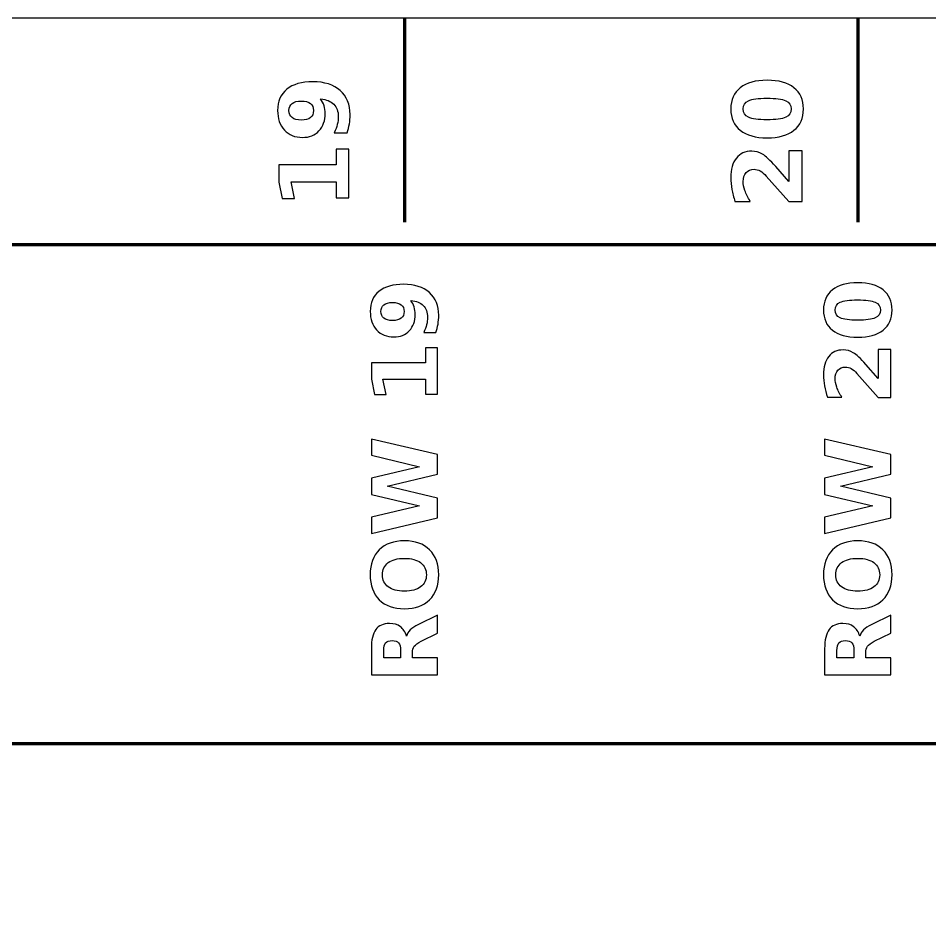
# Model space of a CAD drawing. Header units: centimetres. Extents: x -27.5 to 5.5, y -16.9 to -12.8.
# Drawn here: x -8.659 to -6.648, y -14.85 to -12.85 of the extents above; entities that cross this region are included whole.
import ezdxf

# ---------------------------------------------------------------- set-up
doc = ezdxf.new("R2010")
doc.units = ezdxf.units.CM
doc.header["$MEASUREMENT"] = 0
doc.layers.add('Layer 1', color=7, linetype='Continuous')

msp = doc.modelspace()

# ---------------------------------------------------------------- linework, layer by layer
at = {"layer": 'Layer 1', "color": 7}
msp.add_open_spline([(-27.5, -12.85), (-27.5, -12.85), (5.5, -12.85), (5.5, -12.85), (5.5, -12.85), (5.5, -12.85), (5.5, -16.85), (5.5, -16.85), (5.5, -16.85), (5.5, -16.85), (-27.5, -16.85), (-27.5, -16.85), (-27.5, -16.85), (-27.5, -16.85), (-27.5, -12.85), (-27.5, -12.85)], degree=3, knots=[0, 0, 0, 0, 0.25, 0.25, 0.25, 0.25, 0.5, 0.5, 0.5, 0.5, 0.75, 0.75, 0.75, 0.75, 1, 1, 1, 1], dxfattribs=at)
at = {"layer": 'Layer 1', "color": 250, "lineweight": 106}
for points in [[(-7.80684, -12.85), (-7.80684, -12.85), (-7.80686, -13.29999), (-7.80686, -13.29999)], [(-6.80684, -12.85), (-6.80684, -12.85), (-6.80686, -13.29999), (-6.80686, -13.29999)]]:
    msp.add_open_spline(points, degree=3, dxfattribs=at)
at = {"layer": 'Layer 1', "color": 250}
for points, knots in [([(-7.00671, -12.98679), (-6.98114, -12.98679), (-6.96142, -12.99229), (-6.94752, -13.00333), (-6.94752, -13.00333), (-6.93365, -13.01434), (-6.9267, -13.03), (-6.9267, -13.05025), (-6.9267, -13.05025), (-6.9267, -13.07057), (-6.93365, -13.08627), (-6.94752, -13.09728), (-6.94752, -13.09728), (-6.96142, -13.10832), (-6.98114, -13.11383), (-7.00671, -13.11383), (-7.00671, -13.11383), (-7.03232, -13.11383), (-7.05208, -13.10832), (-7.06598, -13.09728), (-7.06598, -13.09728), (-7.07984, -13.08627), (-7.08679, -13.07057), (-7.08679, -13.05025), (-7.08679, -13.05025), (-7.08679, -13.03), (-7.07984, -13.01434), (-7.06598, -13.00333), (-7.06598, -13.00333), (-7.05208, -12.99229), (-7.03232, -12.98679), (-7.00671, -12.98679)], [0, 0, 0, 0, 0.125, 0.125, 0.125, 0.125, 0.25, 0.25, 0.25, 0.25, 0.375, 0.375, 0.375, 0.375, 0.5, 0.5, 0.5, 0.5, 0.625, 0.625, 0.625, 0.625, 0.75, 0.75, 0.75, 0.75, 0.875, 0.875, 0.875, 0.875, 1, 1, 1, 1]), ([(-7.93309, -13.10275), (-7.93309, -13.10275), (-7.96163, -13.10275), (-7.96163, -13.10275), (-7.96163, -13.10275), (-7.95866, -13.0964), (-7.95644, -13.09033), (-7.95496, -13.08454), (-7.95496, -13.08454), (-7.95348, -13.07876), (-7.95274, -13.07304), (-7.95274, -13.0674), (-7.95274, -13.0674), (-7.95274, -13.05555), (-7.95602, -13.04634), (-7.96261, -13.03971), (-7.96261, -13.03971), (-7.96918, -13.03311), (-7.97895, -13.02919), (-7.9919, -13.02803), (-7.9919, -13.02803), (-7.98844, -13.03272), (-7.98586, -13.03769), (-7.98413, -13.04302), (-7.98413, -13.04302), (-7.98241, -13.04831), (-7.98156, -13.05406), (-7.98156, -13.06027), (-7.98156, -13.06027), (-7.98156, -13.07604), (-7.98615, -13.08878), (-7.99535, -13.09844), (-7.99535, -13.09844), (-8.00456, -13.10815), (-8.01666, -13.11298), (-8.03169, -13.11298), (-8.03169, -13.11298), (-8.04831, -13.11298), (-8.06161, -13.10758), (-8.07159, -13.09682), (-8.07159, -13.09682), (-8.08157, -13.08603), (-8.08658, -13.07156), (-8.08658, -13.05346), (-8.08658, -13.05346), (-8.08658, -13.03332), (-8.07981, -13.01776), (-8.06623, -13.00676), (-8.06623, -13.00676), (-8.05264, -12.99571), (-8.03345, -12.99021), (-8.00865, -12.99021), (-8.00865, -12.99021), (-7.98318, -12.99021), (-7.96314, -12.99667), (-7.94857, -13.00954), (-7.94857, -13.00954), (-7.934, -13.02242), (-7.9267, -13.04009), (-7.9267, -13.06253), (-7.9267, -13.06253), (-7.9267, -13.0698), (-7.92723, -13.07671), (-7.92829, -13.08331), (-7.92829, -13.08331), (-7.92935, -13.08994), (-7.93097, -13.0964), (-7.93309, -13.10275)], [0, 0, 0, 0, 0.0588235, 0.0588235, 0.0588235, 0.0588235, 0.1176471, 0.1176471, 0.1176471, 0.1176471, 0.1764706, 0.1764706, 0.1764706, 0.1764706, 0.2352941, 0.2352941, 0.2352941, 0.2352941, 0.2941176, 0.2941176, 0.2941176, 0.2941176, 0.3529412, 0.3529412, 0.3529412, 0.3529412, 0.4117647, 0.4117647, 0.4117647, 0.4117647, 0.4705882, 0.4705882, 0.4705882, 0.4705882, 0.5294118, 0.5294118, 0.5294118, 0.5294118, 0.5882353, 0.5882353, 0.5882353, 0.5882353, 0.6470588, 0.6470588, 0.6470588, 0.6470588, 0.7058824, 0.7058824, 0.7058824, 0.7058824, 0.7647059, 0.7647059, 0.7647059, 0.7647059, 0.8235294, 0.8235294, 0.8235294, 0.8235294, 0.8823529, 0.8823529, 0.8823529, 0.8823529, 0.9411765, 0.9411765, 0.9411765, 0.9411765, 1, 1, 1, 1]), ([(-7.00699, -13.02658), (-7.02629, -13.02658), (-7.03987, -13.02838), (-7.04778, -13.03201), (-7.04778, -13.03201), (-7.05564, -13.03561), (-7.05959, -13.04172), (-7.05959, -13.05025), (-7.05959, -13.05025), (-7.05959, -13.05879), (-7.05564, -13.06489), (-7.04778, -13.06856), (-7.04778, -13.06856), (-7.03987, -13.0722), (-7.02629, -13.07403), (-7.00699, -13.07403), (-7.00699, -13.07403), (-6.98752, -13.07403), (-6.97376, -13.0722), (-6.96579, -13.06856), (-6.96579, -13.06856), (-6.95778, -13.06489), (-6.9538, -13.05879), (-6.9538, -13.05025), (-6.9538, -13.05025), (-6.9538, -13.04179), (-6.95778, -13.03572), (-6.96579, -13.03205), (-6.96579, -13.03205), (-6.97376, -13.02842), (-6.98752, -13.02658), (-7.00699, -13.02658)], [0, 0, 0, 0, 0.125, 0.125, 0.125, 0.125, 0.25, 0.25, 0.25, 0.25, 0.375, 0.375, 0.375, 0.375, 0.5, 0.5, 0.5, 0.5, 0.625, 0.625, 0.625, 0.625, 0.75, 0.75, 0.75, 0.75, 0.875, 0.875, 0.875, 0.875, 1, 1, 1, 1]), ([(-8.00738, -13.05364), (-8.00738, -13.04669), (-8.00964, -13.04147), (-8.01416, -13.03794), (-8.01416, -13.03794), (-8.01867, -13.03445), (-8.02545, -13.03268), (-8.03448, -13.03268), (-8.03448, -13.03268), (-8.04344, -13.03268), (-8.05021, -13.03445), (-8.05476, -13.03794), (-8.05476, -13.03794), (-8.05931, -13.04147), (-8.06157, -13.04669), (-8.06157, -13.05364), (-8.06157, -13.05364), (-8.06157, -13.06063), (-8.05931, -13.06585), (-8.05476, -13.06937), (-8.05476, -13.06937), (-8.05021, -13.07287), (-8.04344, -13.07463), (-8.03448, -13.07463), (-8.03448, -13.07463), (-8.02545, -13.07463), (-8.01867, -13.07287), (-8.01416, -13.06937), (-8.01416, -13.06937), (-8.00964, -13.06585), (-8.00738, -13.06063), (-8.00738, -13.05364)], [0, 0, 0, 0, 0.125, 0.125, 0.125, 0.125, 0.25, 0.25, 0.25, 0.25, 0.375, 0.375, 0.375, 0.375, 0.5, 0.5, 0.5, 0.5, 0.625, 0.625, 0.625, 0.625, 0.75, 0.75, 0.75, 0.75, 0.875, 0.875, 0.875, 0.875, 1, 1, 1, 1]), ([(-7.95718, -13.24644), (-7.95718, -13.24644), (-7.95718, -13.2113), (-7.95718, -13.2113), (-7.95718, -13.2113), (-7.95718, -13.2113), (-8.05691, -13.2113), (-8.05691, -13.2113), (-8.05691, -13.2113), (-8.05691, -13.2113), (-8.04947, -13.24736), (-8.04947, -13.24736), (-8.04947, -13.24736), (-8.04947, -13.24736), (-8.07656, -13.24736), (-8.07656, -13.24736), (-8.07656, -13.24736), (-8.07656, -13.24736), (-8.08401, -13.21151), (-8.08401, -13.21151), (-8.08401, -13.21151), (-8.08401, -13.21151), (-8.08401, -13.1737), (-8.08401, -13.1737), (-8.08401, -13.1737), (-8.08401, -13.1737), (-7.95718, -13.1737), (-7.95718, -13.1737), (-7.95718, -13.1737), (-7.95718, -13.1737), (-7.95718, -13.13856), (-7.95718, -13.13856), (-7.95718, -13.13856), (-7.95718, -13.13856), (-7.9297, -13.13856), (-7.9297, -13.13856), (-7.9297, -13.13856), (-7.9297, -13.13856), (-7.9297, -13.24644), (-7.9297, -13.24644), (-7.9297, -13.24644), (-7.9297, -13.24644), (-7.95718, -13.24644), (-7.95718, -13.24644)], [0, 0, 0, 0, 0.0909091, 0.0909091, 0.0909091, 0.0909091, 0.1818182, 0.1818182, 0.1818182, 0.1818182, 0.2727273, 0.2727273, 0.2727273, 0.2727273, 0.3636364, 0.3636364, 0.3636364, 0.3636364, 0.4545455, 0.4545455, 0.4545455, 0.4545455, 0.5454545, 0.5454545, 0.5454545, 0.5454545, 0.6363636, 0.6363636, 0.6363636, 0.6363636, 0.7272727, 0.7272727, 0.7272727, 0.7272727, 0.8181818, 0.8181818, 0.8181818, 0.8181818, 0.9090909, 0.9090909, 0.9090909, 0.9090909, 1, 1, 1, 1]), ([(-6.95895, -13.21024), (-6.95895, -13.21024), (-6.95895, -13.14233), (-6.95895, -13.14233), (-6.95895, -13.14233), (-6.95895, -13.14233), (-6.9297, -13.14233), (-6.9297, -13.14233), (-6.9297, -13.14233), (-6.9297, -13.14233), (-6.9297, -13.25448), (-6.9297, -13.25448), (-6.9297, -13.25448), (-6.9297, -13.25448), (-6.95895, -13.25448), (-6.95895, -13.25448), (-6.95895, -13.25448), (-6.95895, -13.25448), (-7.00865, -13.19814), (-7.00865, -13.19814), (-7.00865, -13.19814), (-7.0132, -13.1931), (-7.01765, -13.18939), (-7.02199, -13.187), (-7.02199, -13.187), (-7.02633, -13.18456), (-7.03084, -13.18336), (-7.03553, -13.18336), (-7.03553, -13.18336), (-7.04277, -13.18336), (-7.04859, -13.1858), (-7.053, -13.19066), (-7.053, -13.19066), (-7.05741, -13.1955), (-7.05959, -13.20195), (-7.05959, -13.21003), (-7.05959, -13.21003), (-7.05959, -13.21624), (-7.05825, -13.22301), (-7.05561, -13.23039), (-7.05561, -13.23039), (-7.05296, -13.23776), (-7.04901, -13.24566), (-7.04379, -13.25406), (-7.04379, -13.25406), (-7.04379, -13.25406), (-7.07769, -13.25406), (-7.07769, -13.25406), (-7.07769, -13.25406), (-7.08066, -13.2451), (-7.08291, -13.23624), (-7.08447, -13.22749), (-7.08447, -13.22749), (-7.08602, -13.21875), (-7.08679, -13.21017), (-7.08679, -13.20174), (-7.08679, -13.20174), (-7.08679, -13.18329), (-7.08274, -13.16893), (-7.07459, -13.1587), (-7.07459, -13.1587), (-7.06647, -13.14847), (-7.05515, -13.14336), (-7.04058, -13.14336), (-7.04058, -13.14336), (-7.03218, -13.14336), (-7.02435, -13.14554), (-7.01708, -13.14988), (-7.01708, -13.14988), (-7.00982, -13.15422), (-7.00008, -13.16336), (-6.98787, -13.17726), (-6.98787, -13.17726), (-6.98787, -13.17726), (-6.95895, -13.21024), (-6.95895, -13.21024)], [0, 0, 0, 0, 0.0526316, 0.0526316, 0.0526316, 0.0526316, 0.1052632, 0.1052632, 0.1052632, 0.1052632, 0.1578947, 0.1578947, 0.1578947, 0.1578947, 0.2105263, 0.2105263, 0.2105263, 0.2105263, 0.2631579, 0.2631579, 0.2631579, 0.2631579, 0.3157895, 0.3157895, 0.3157895, 0.3157895, 0.3684211, 0.3684211, 0.3684211, 0.3684211, 0.4210526, 0.4210526, 0.4210526, 0.4210526, 0.4736842, 0.4736842, 0.4736842, 0.4736842, 0.5263158, 0.5263158, 0.5263158, 0.5263158, 0.5789474, 0.5789474, 0.5789474, 0.5789474, 0.6315789, 0.6315789, 0.6315789, 0.6315789, 0.6842105, 0.6842105, 0.6842105, 0.6842105, 0.7368421, 0.7368421, 0.7368421, 0.7368421, 0.7894737, 0.7894737, 0.7894737, 0.7894737, 0.8421053, 0.8421053, 0.8421053, 0.8421053, 0.8947368, 0.8947368, 0.8947368, 0.8947368, 0.9473684, 0.9473684, 0.9473684, 0.9473684, 1, 1, 1, 1]), ([(-7.73724, -13.54339), (-7.73724, -13.54339), (-7.76421, -13.54339), (-7.76421, -13.54339), (-7.76421, -13.54339), (-7.76141, -13.53739), (-7.75931, -13.53165), (-7.75791, -13.52619), (-7.75791, -13.52619), (-7.75651, -13.52072), (-7.75581, -13.51532), (-7.75581, -13.50999), (-7.75581, -13.50999), (-7.75581, -13.49879), (-7.75891, -13.49009), (-7.76514, -13.48382), (-7.76514, -13.48382), (-7.77134, -13.47759), (-7.78057, -13.47389), (-7.79281, -13.47279), (-7.79281, -13.47279), (-7.78954, -13.47722), (-7.78711, -13.48192), (-7.78547, -13.48695), (-7.78547, -13.48695), (-7.78384, -13.49195), (-7.78304, -13.49739), (-7.78304, -13.50325), (-7.78304, -13.50325), (-7.78304, -13.51815), (-7.78737, -13.53019), (-7.79607, -13.53932), (-7.79607, -13.53932), (-7.80477, -13.54849), (-7.81621, -13.55305), (-7.83041, -13.55305), (-7.83041, -13.55305), (-7.84611, -13.55305), (-7.85867, -13.54795), (-7.86811, -13.53779), (-7.86811, -13.53779), (-7.87754, -13.52759), (-7.88227, -13.51392), (-7.88227, -13.49682), (-7.88227, -13.49682), (-7.88227, -13.47779), (-7.87587, -13.46309), (-7.86304, -13.45269), (-7.86304, -13.45269), (-7.85021, -13.44225), (-7.83207, -13.43705), (-7.80864, -13.43705), (-7.80864, -13.43705), (-7.78457, -13.43705), (-7.76564, -13.44315), (-7.75187, -13.45532), (-7.75187, -13.45532), (-7.73811, -13.46749), (-7.73121, -13.48419), (-7.73121, -13.50539), (-7.73121, -13.50539), (-7.73121, -13.51225), (-7.73171, -13.51879), (-7.73271, -13.52502), (-7.73271, -13.52502), (-7.73371, -13.53129), (-7.73524, -13.53739), (-7.73724, -13.54339)], [0, 0, 0, 0, 0.0588235, 0.0588235, 0.0588235, 0.0588235, 0.1176471, 0.1176471, 0.1176471, 0.1176471, 0.1764706, 0.1764706, 0.1764706, 0.1764706, 0.2352941, 0.2352941, 0.2352941, 0.2352941, 0.2941176, 0.2941176, 0.2941176, 0.2941176, 0.3529412, 0.3529412, 0.3529412, 0.3529412, 0.4117647, 0.4117647, 0.4117647, 0.4117647, 0.4705882, 0.4705882, 0.4705882, 0.4705882, 0.5294118, 0.5294118, 0.5294118, 0.5294118, 0.5882353, 0.5882353, 0.5882353, 0.5882353, 0.6470588, 0.6470588, 0.6470588, 0.6470588, 0.7058824, 0.7058824, 0.7058824, 0.7058824, 0.7647059, 0.7647059, 0.7647059, 0.7647059, 0.8235294, 0.8235294, 0.8235294, 0.8235294, 0.8823529, 0.8823529, 0.8823529, 0.8823529, 0.9411765, 0.9411765, 0.9411765, 0.9411765, 1, 1, 1, 1]), ([(-6.80681, -13.43382), (-6.78264, -13.43382), (-6.76401, -13.43902), (-6.75087, -13.44945), (-6.75087, -13.44945), (-6.73777, -13.45985), (-6.73121, -13.47465), (-6.73121, -13.49379), (-6.73121, -13.49379), (-6.73121, -13.51299), (-6.73777, -13.52782), (-6.75087, -13.53822), (-6.75087, -13.53822), (-6.76401, -13.54865), (-6.78264, -13.55385), (-6.80681, -13.55385), (-6.80681, -13.55385), (-6.83101, -13.55385), (-6.84967, -13.54865), (-6.86281, -13.53822), (-6.86281, -13.53822), (-6.87591, -13.52782), (-6.88247, -13.51299), (-6.88247, -13.49379), (-6.88247, -13.49379), (-6.88247, -13.47465), (-6.87591, -13.45985), (-6.86281, -13.44945), (-6.86281, -13.44945), (-6.84967, -13.43902), (-6.83101, -13.43382), (-6.80681, -13.43382)], [0, 0, 0, 0, 0.125, 0.125, 0.125, 0.125, 0.25, 0.25, 0.25, 0.25, 0.375, 0.375, 0.375, 0.375, 0.5, 0.5, 0.5, 0.5, 0.625, 0.625, 0.625, 0.625, 0.75, 0.75, 0.75, 0.75, 0.875, 0.875, 0.875, 0.875, 1, 1, 1, 1]), ([(-6.80707, -13.47142), (-6.82531, -13.47142), (-6.83814, -13.47312), (-6.84561, -13.47655), (-6.84561, -13.47655), (-6.85304, -13.47995), (-6.85677, -13.48572), (-6.85677, -13.49379), (-6.85677, -13.49379), (-6.85677, -13.50185), (-6.85304, -13.50762), (-6.84561, -13.51109), (-6.84561, -13.51109), (-6.83814, -13.51452), (-6.82531, -13.51625), (-6.80707, -13.51625), (-6.80707, -13.51625), (-6.78867, -13.51625), (-6.77567, -13.51452), (-6.76814, -13.51109), (-6.76814, -13.51109), (-6.76057, -13.50762), (-6.75681, -13.50185), (-6.75681, -13.49379), (-6.75681, -13.49379), (-6.75681, -13.48579), (-6.76057, -13.48005), (-6.76814, -13.47659), (-6.76814, -13.47659), (-6.77567, -13.47315), (-6.78867, -13.47142), (-6.80707, -13.47142)], [0, 0, 0, 0, 0.125, 0.125, 0.125, 0.125, 0.25, 0.25, 0.25, 0.25, 0.375, 0.375, 0.375, 0.375, 0.5, 0.5, 0.5, 0.5, 0.625, 0.625, 0.625, 0.625, 0.75, 0.75, 0.75, 0.75, 0.875, 0.875, 0.875, 0.875, 1, 1, 1, 1]), ([(-7.80744, -13.49699), (-7.80744, -13.49042), (-7.80957, -13.48549), (-7.81384, -13.48215), (-7.81384, -13.48215), (-7.81811, -13.47885), (-7.82451, -13.47719), (-7.83304, -13.47719), (-7.83304, -13.47719), (-7.84151, -13.47719), (-7.84791, -13.47885), (-7.85221, -13.48215), (-7.85221, -13.48215), (-7.85651, -13.48549), (-7.85864, -13.49042), (-7.85864, -13.49699), (-7.85864, -13.49699), (-7.85864, -13.50359), (-7.85651, -13.50852), (-7.85221, -13.51185), (-7.85221, -13.51185), (-7.84791, -13.51515), (-7.84151, -13.51682), (-7.83304, -13.51682), (-7.83304, -13.51682), (-7.82451, -13.51682), (-7.81811, -13.51515), (-7.81384, -13.51185), (-7.81384, -13.51185), (-7.80957, -13.50852), (-7.80744, -13.50359), (-7.80744, -13.49699)], [0, 0, 0, 0, 0.125, 0.125, 0.125, 0.125, 0.25, 0.25, 0.25, 0.25, 0.375, 0.375, 0.375, 0.375, 0.5, 0.5, 0.5, 0.5, 0.625, 0.625, 0.625, 0.625, 0.75, 0.75, 0.75, 0.75, 0.875, 0.875, 0.875, 0.875, 1, 1, 1, 1]), ([(-7.76001, -13.67916), (-7.76001, -13.67916), (-7.76001, -13.64596), (-7.76001, -13.64596), (-7.76001, -13.64596), (-7.76001, -13.64596), (-7.85424, -13.64596), (-7.85424, -13.64596), (-7.85424, -13.64596), (-7.85424, -13.64596), (-7.84721, -13.68002), (-7.84721, -13.68002), (-7.84721, -13.68002), (-7.84721, -13.68002), (-7.87281, -13.68002), (-7.87281, -13.68002), (-7.87281, -13.68002), (-7.87281, -13.68002), (-7.87984, -13.64616), (-7.87984, -13.64616), (-7.87984, -13.64616), (-7.87984, -13.64616), (-7.87984, -13.61042), (-7.87984, -13.61042), (-7.87984, -13.61042), (-7.87984, -13.61042), (-7.76001, -13.61042), (-7.76001, -13.61042), (-7.76001, -13.61042), (-7.76001, -13.61042), (-7.76001, -13.57722), (-7.76001, -13.57722), (-7.76001, -13.57722), (-7.76001, -13.57722), (-7.73404, -13.57722), (-7.73404, -13.57722), (-7.73404, -13.57722), (-7.73404, -13.57722), (-7.73404, -13.67916), (-7.73404, -13.67916), (-7.73404, -13.67916), (-7.73404, -13.67916), (-7.76001, -13.67916), (-7.76001, -13.67916)], [0, 0, 0, 0, 0.0909091, 0.0909091, 0.0909091, 0.0909091, 0.1818182, 0.1818182, 0.1818182, 0.1818182, 0.2727273, 0.2727273, 0.2727273, 0.2727273, 0.3636364, 0.3636364, 0.3636364, 0.3636364, 0.4545455, 0.4545455, 0.4545455, 0.4545455, 0.5454545, 0.5454545, 0.5454545, 0.5454545, 0.6363636, 0.6363636, 0.6363636, 0.6363636, 0.7272727, 0.7272727, 0.7272727, 0.7272727, 0.8181818, 0.8181818, 0.8181818, 0.8181818, 0.9090909, 0.9090909, 0.9090909, 0.9090909, 1, 1, 1, 1]), ([(-6.76167, -13.64496), (-6.76167, -13.64496), (-6.76167, -13.58079), (-6.76167, -13.58079), (-6.76167, -13.58079), (-6.76167, -13.58079), (-6.73404, -13.58079), (-6.73404, -13.58079), (-6.73404, -13.58079), (-6.73404, -13.58079), (-6.73404, -13.68676), (-6.73404, -13.68676), (-6.73404, -13.68676), (-6.73404, -13.68676), (-6.76167, -13.68676), (-6.76167, -13.68676), (-6.76167, -13.68676), (-6.76167, -13.68676), (-6.80864, -13.63352), (-6.80864, -13.63352), (-6.80864, -13.63352), (-6.81294, -13.62876), (-6.81714, -13.62526), (-6.82124, -13.62299), (-6.82124, -13.62299), (-6.82534, -13.62069), (-6.82961, -13.61956), (-6.83404, -13.61956), (-6.83404, -13.61956), (-6.84087, -13.61956), (-6.84637, -13.62186), (-6.85054, -13.62646), (-6.85054, -13.62646), (-6.85471, -13.63102), (-6.85677, -13.63712), (-6.85677, -13.64476), (-6.85677, -13.64476), (-6.85677, -13.65062), (-6.85551, -13.65702), (-6.85301, -13.66399), (-6.85301, -13.66399), (-6.85051, -13.67096), (-6.84677, -13.67842), (-6.84184, -13.68636), (-6.84184, -13.68636), (-6.84184, -13.68636), (-6.87387, -13.68636), (-6.87387, -13.68636), (-6.87387, -13.68636), (-6.87667, -13.67789), (-6.87881, -13.66952), (-6.88027, -13.66126), (-6.88027, -13.66126), (-6.88174, -13.65299), (-6.88247, -13.64489), (-6.88247, -13.63692), (-6.88247, -13.63692), (-6.88247, -13.61949), (-6.87864, -13.60592), (-6.87094, -13.59626), (-6.87094, -13.59626), (-6.86327, -13.58659), (-6.85257, -13.58176), (-6.83881, -13.58176), (-6.83881, -13.58176), (-6.83087, -13.58176), (-6.82347, -13.58382), (-6.81661, -13.58792), (-6.81661, -13.58792), (-6.80974, -13.59202), (-6.80054, -13.60066), (-6.78901, -13.61379), (-6.78901, -13.61379), (-6.78901, -13.61379), (-6.76167, -13.64496), (-6.76167, -13.64496)], [0, 0, 0, 0, 0.0526316, 0.0526316, 0.0526316, 0.0526316, 0.1052632, 0.1052632, 0.1052632, 0.1052632, 0.1578947, 0.1578947, 0.1578947, 0.1578947, 0.2105263, 0.2105263, 0.2105263, 0.2105263, 0.2631579, 0.2631579, 0.2631579, 0.2631579, 0.3157895, 0.3157895, 0.3157895, 0.3157895, 0.3684211, 0.3684211, 0.3684211, 0.3684211, 0.4210526, 0.4210526, 0.4210526, 0.4210526, 0.4736842, 0.4736842, 0.4736842, 0.4736842, 0.5263158, 0.5263158, 0.5263158, 0.5263158, 0.5789474, 0.5789474, 0.5789474, 0.5789474, 0.6315789, 0.6315789, 0.6315789, 0.6315789, 0.6842105, 0.6842105, 0.6842105, 0.6842105, 0.7368421, 0.7368421, 0.7368421, 0.7368421, 0.7894737, 0.7894737, 0.7894737, 0.7894737, 0.8421053, 0.8421053, 0.8421053, 0.8421053, 0.8947368, 0.8947368, 0.8947368, 0.8947368, 0.9473684, 0.9473684, 0.9473684, 0.9473684, 1, 1, 1, 1]), ([(-7.87984, -13.98685), (-7.87984, -13.98685), (-7.87984, -13.95082), (-7.87984, -13.95082), (-7.87984, -13.95082), (-7.87984, -13.95082), (-7.77387, -13.92562), (-7.77387, -13.92562), (-7.77387, -13.92562), (-7.77387, -13.92562), (-7.87984, -13.90062), (-7.87984, -13.90062), (-7.87984, -13.90062), (-7.87984, -13.90062), (-7.87984, -13.86439), (-7.87984, -13.86439), (-7.87984, -13.86439), (-7.87984, -13.86439), (-7.77387, -13.83939), (-7.77387, -13.83939), (-7.77387, -13.83939), (-7.77387, -13.83939), (-7.87984, -13.81419), (-7.87984, -13.81419), (-7.87984, -13.81419), (-7.87984, -13.81419), (-7.87984, -13.77845), (-7.87984, -13.77845), (-7.87984, -13.77845), (-7.87984, -13.77845), (-7.73404, -13.81282), (-7.73404, -13.81282), (-7.73404, -13.81282), (-7.73404, -13.81282), (-7.73404, -13.85619), (-7.73404, -13.85619), (-7.73404, -13.85619), (-7.73404, -13.85619), (-7.84487, -13.88265), (-7.84487, -13.88265), (-7.84487, -13.88265), (-7.84487, -13.88265), (-7.73404, -13.90882), (-7.73404, -13.90882), (-7.73404, -13.90882), (-7.73404, -13.90882), (-7.73404, -13.95219), (-7.73404, -13.95219), (-7.73404, -13.95219), (-7.73404, -13.95219), (-7.87984, -13.98685), (-7.87984, -13.98685)], [0, 0, 0, 0, 0.0769231, 0.0769231, 0.0769231, 0.0769231, 0.1538462, 0.1538462, 0.1538462, 0.1538462, 0.2307692, 0.2307692, 0.2307692, 0.2307692, 0.3076923, 0.3076923, 0.3076923, 0.3076923, 0.3846154, 0.3846154, 0.3846154, 0.3846154, 0.4615385, 0.4615385, 0.4615385, 0.4615385, 0.5384615, 0.5384615, 0.5384615, 0.5384615, 0.6153846, 0.6153846, 0.6153846, 0.6153846, 0.6923077, 0.6923077, 0.6923077, 0.6923077, 0.7692308, 0.7692308, 0.7692308, 0.7692308, 0.8461538, 0.8461538, 0.8461538, 0.8461538, 0.9230769, 0.9230769, 0.9230769, 0.9230769, 1, 1, 1, 1]), ([(-6.87984, -13.98685), (-6.87984, -13.98685), (-6.87984, -13.95082), (-6.87984, -13.95082), (-6.87984, -13.95082), (-6.87984, -13.95082), (-6.77387, -13.92562), (-6.77387, -13.92562), (-6.77387, -13.92562), (-6.77387, -13.92562), (-6.87984, -13.90062), (-6.87984, -13.90062), (-6.87984, -13.90062), (-6.87984, -13.90062), (-6.87984, -13.86439), (-6.87984, -13.86439), (-6.87984, -13.86439), (-6.87984, -13.86439), (-6.77387, -13.83939), (-6.77387, -13.83939), (-6.77387, -13.83939), (-6.77387, -13.83939), (-6.87984, -13.81419), (-6.87984, -13.81419), (-6.87984, -13.81419), (-6.87984, -13.81419), (-6.87984, -13.77845), (-6.87984, -13.77845), (-6.87984, -13.77845), (-6.87984, -13.77845), (-6.73404, -13.81282), (-6.73404, -13.81282), (-6.73404, -13.81282), (-6.73404, -13.81282), (-6.73404, -13.85619), (-6.73404, -13.85619), (-6.73404, -13.85619), (-6.73404, -13.85619), (-6.84487, -13.88265), (-6.84487, -13.88265), (-6.84487, -13.88265), (-6.84487, -13.88265), (-6.73404, -13.90882), (-6.73404, -13.90882), (-6.73404, -13.90882), (-6.73404, -13.90882), (-6.73404, -13.95219), (-6.73404, -13.95219), (-6.73404, -13.95219), (-6.73404, -13.95219), (-6.87984, -13.98685), (-6.87984, -13.98685)], [0, 0, 0, 0, 0.0769231, 0.0769231, 0.0769231, 0.0769231, 0.1538462, 0.1538462, 0.1538462, 0.1538462, 0.2307692, 0.2307692, 0.2307692, 0.2307692, 0.3076923, 0.3076923, 0.3076923, 0.3076923, 0.3846154, 0.3846154, 0.3846154, 0.3846154, 0.4615385, 0.4615385, 0.4615385, 0.4615385, 0.5384615, 0.5384615, 0.5384615, 0.5384615, 0.6153846, 0.6153846, 0.6153846, 0.6153846, 0.6923077, 0.6923077, 0.6923077, 0.6923077, 0.7692308, 0.7692308, 0.7692308, 0.7692308, 0.8461538, 0.8461538, 0.8461538, 0.8461538, 0.9230769, 0.9230769, 0.9230769, 0.9230769, 1, 1, 1, 1]), ([(-7.88247, -14.07788), (-7.88247, -14.05445), (-7.87577, -14.03608), (-7.86234, -14.02282), (-7.86234, -14.02282), (-7.84894, -14.00952), (-7.83041, -14.00288), (-7.80681, -14.00288), (-7.80681, -14.00288), (-7.78324, -14.00288), (-7.76474, -14.00952), (-7.75134, -14.02282), (-7.75134, -14.02282), (-7.73791, -14.03608), (-7.73121, -14.05445), (-7.73121, -14.07788), (-7.73121, -14.07788), (-7.73121, -14.10125), (-7.73791, -14.11958), (-7.75134, -14.13292), (-7.75134, -14.13292), (-7.76474, -14.14622), (-7.78324, -14.15288), (-7.80681, -14.15288), (-7.80681, -14.15288), (-7.83041, -14.15288), (-7.84894, -14.14622), (-7.86234, -14.13292), (-7.86234, -14.13292), (-7.87577, -14.11958), (-7.88247, -14.10125), (-7.88247, -14.07788)], [0, 0, 0, 0, 0.125, 0.125, 0.125, 0.125, 0.25, 0.25, 0.25, 0.25, 0.375, 0.375, 0.375, 0.375, 0.5, 0.5, 0.5, 0.5, 0.625, 0.625, 0.625, 0.625, 0.75, 0.75, 0.75, 0.75, 0.875, 0.875, 0.875, 0.875, 1, 1, 1, 1]), ([(-6.88247, -14.07788), (-6.88247, -14.05445), (-6.87577, -14.03608), (-6.86234, -14.02282), (-6.86234, -14.02282), (-6.84894, -14.00952), (-6.83041, -14.00288), (-6.80681, -14.00288), (-6.80681, -14.00288), (-6.78324, -14.00288), (-6.76474, -14.00952), (-6.75134, -14.02282), (-6.75134, -14.02282), (-6.73791, -14.03608), (-6.73121, -14.05445), (-6.73121, -14.07788), (-6.73121, -14.07788), (-6.73121, -14.10125), (-6.73791, -14.11958), (-6.75134, -14.13292), (-6.75134, -14.13292), (-6.76474, -14.14622), (-6.78324, -14.15288), (-6.80681, -14.15288), (-6.80681, -14.15288), (-6.83041, -14.15288), (-6.84894, -14.14622), (-6.86234, -14.13292), (-6.86234, -14.13292), (-6.87577, -14.11958), (-6.88247, -14.10125), (-6.88247, -14.07788)], [0, 0, 0, 0, 0.125, 0.125, 0.125, 0.125, 0.25, 0.25, 0.25, 0.25, 0.375, 0.375, 0.375, 0.375, 0.5, 0.5, 0.5, 0.5, 0.625, 0.625, 0.625, 0.625, 0.75, 0.75, 0.75, 0.75, 0.875, 0.875, 0.875, 0.875, 1, 1, 1, 1]), ([(-7.85524, -14.07788), (-7.85524, -14.08935), (-7.85101, -14.09822), (-7.84254, -14.10455), (-7.84254, -14.10455), (-7.83407, -14.11085), (-7.82217, -14.11402), (-7.80681, -14.11402), (-7.80681, -14.11402), (-7.79147, -14.11402), (-7.77961, -14.11085), (-7.77114, -14.10455), (-7.77114, -14.10455), (-7.76267, -14.09822), (-7.75844, -14.08935), (-7.75844, -14.07788), (-7.75844, -14.07788), (-7.75844, -14.06635), (-7.76267, -14.05745), (-7.77114, -14.05112), (-7.77114, -14.05112), (-7.77961, -14.04482), (-7.79147, -14.04165), (-7.80681, -14.04165), (-7.80681, -14.04165), (-7.82217, -14.04165), (-7.83407, -14.04482), (-7.84254, -14.05112), (-7.84254, -14.05112), (-7.85101, -14.05745), (-7.85524, -14.06635), (-7.85524, -14.07788)], [0, 0, 0, 0, 0.125, 0.125, 0.125, 0.125, 0.25, 0.25, 0.25, 0.25, 0.375, 0.375, 0.375, 0.375, 0.5, 0.5, 0.5, 0.5, 0.625, 0.625, 0.625, 0.625, 0.75, 0.75, 0.75, 0.75, 0.875, 0.875, 0.875, 0.875, 1, 1, 1, 1]), ([(-6.85524, -14.07788), (-6.85524, -14.08935), (-6.85101, -14.09822), (-6.84254, -14.10455), (-6.84254, -14.10455), (-6.83407, -14.11085), (-6.82217, -14.11402), (-6.80681, -14.11402), (-6.80681, -14.11402), (-6.79147, -14.11402), (-6.77961, -14.11085), (-6.77114, -14.10455), (-6.77114, -14.10455), (-6.76267, -14.09822), (-6.75844, -14.08935), (-6.75844, -14.07788), (-6.75844, -14.07788), (-6.75844, -14.06635), (-6.76267, -14.05745), (-6.77114, -14.05112), (-6.77114, -14.05112), (-6.77961, -14.04482), (-6.79147, -14.04165), (-6.80681, -14.04165), (-6.80681, -14.04165), (-6.82217, -14.04165), (-6.83407, -14.04482), (-6.84254, -14.05112), (-6.84254, -14.05112), (-6.85101, -14.05745), (-6.85524, -14.06635), (-6.85524, -14.07788)], [0, 0, 0, 0, 0.125, 0.125, 0.125, 0.125, 0.25, 0.25, 0.25, 0.25, 0.375, 0.375, 0.375, 0.375, 0.5, 0.5, 0.5, 0.5, 0.625, 0.625, 0.625, 0.625, 0.75, 0.75, 0.75, 0.75, 0.875, 0.875, 0.875, 0.875, 1, 1, 1, 1]), ([(-7.78921, -14.26088), (-7.78921, -14.26088), (-7.73404, -14.26088), (-7.73404, -14.26088), (-7.73404, -14.26088), (-7.73404, -14.26088), (-7.73404, -14.29848), (-7.73404, -14.29848), (-7.73404, -14.29848), (-7.73404, -14.29848), (-7.87984, -14.29848), (-7.87984, -14.29848), (-7.87984, -14.29848), (-7.87984, -14.29848), (-7.87984, -14.24105), (-7.87984, -14.24105), (-7.87984, -14.24105), (-7.87984, -14.22185), (-7.87661, -14.20775), (-7.87017, -14.19882), (-7.87017, -14.19882), (-7.86374, -14.18985), (-7.85354, -14.18538), (-7.83961, -14.18538), (-7.83961, -14.18538), (-7.82997, -14.18538), (-7.82204, -14.18772), (-7.81587, -14.19235), (-7.81587, -14.19235), (-7.80967, -14.19702), (-7.80511, -14.20405), (-7.80217, -14.21342), (-7.80217, -14.21342), (-7.80101, -14.20828), (-7.79837, -14.20365), (-7.79424, -14.19958), (-7.79424, -14.19958), (-7.79011, -14.19552), (-7.78384, -14.19142), (-7.77544, -14.18725), (-7.77544, -14.18725), (-7.77544, -14.18725), (-7.73404, -14.16682), (-7.73404, -14.16682), (-7.73404, -14.16682), (-7.73404, -14.16682), (-7.73404, -14.20688), (-7.73404, -14.20688), (-7.73404, -14.20688), (-7.73404, -14.20688), (-7.77027, -14.22465), (-7.77027, -14.22465), (-7.77027, -14.22465), (-7.77754, -14.22822), (-7.78254, -14.23185), (-7.78521, -14.23555), (-7.78521, -14.23555), (-7.78787, -14.23922), (-7.78921, -14.24412), (-7.78921, -14.25025), (-7.78921, -14.25025), (-7.78921, -14.25025), (-7.78921, -14.26088), (-7.78921, -14.26088)], [0, 0, 0, 0, 0.0625, 0.0625, 0.0625, 0.0625, 0.125, 0.125, 0.125, 0.125, 0.1875, 0.1875, 0.1875, 0.1875, 0.25, 0.25, 0.25, 0.25, 0.3125, 0.3125, 0.3125, 0.3125, 0.375, 0.375, 0.375, 0.375, 0.4375, 0.4375, 0.4375, 0.4375, 0.5, 0.5, 0.5, 0.5, 0.5625, 0.5625, 0.5625, 0.5625, 0.625, 0.625, 0.625, 0.625, 0.6875, 0.6875, 0.6875, 0.6875, 0.75, 0.75, 0.75, 0.75, 0.8125, 0.8125, 0.8125, 0.8125, 0.875, 0.875, 0.875, 0.875, 0.9375, 0.9375, 0.9375, 0.9375, 1, 1, 1, 1]), ([(-6.78921, -14.26088), (-6.78921, -14.26088), (-6.73404, -14.26088), (-6.73404, -14.26088), (-6.73404, -14.26088), (-6.73404, -14.26088), (-6.73404, -14.29848), (-6.73404, -14.29848), (-6.73404, -14.29848), (-6.73404, -14.29848), (-6.87984, -14.29848), (-6.87984, -14.29848), (-6.87984, -14.29848), (-6.87984, -14.29848), (-6.87984, -14.24105), (-6.87984, -14.24105), (-6.87984, -14.24105), (-6.87984, -14.22185), (-6.87661, -14.20775), (-6.87017, -14.19882), (-6.87017, -14.19882), (-6.86374, -14.18985), (-6.85354, -14.18538), (-6.83961, -14.18538), (-6.83961, -14.18538), (-6.82997, -14.18538), (-6.82204, -14.18772), (-6.81587, -14.19235), (-6.81587, -14.19235), (-6.80967, -14.19702), (-6.80511, -14.20405), (-6.80217, -14.21342), (-6.80217, -14.21342), (-6.80101, -14.20828), (-6.79837, -14.20365), (-6.79424, -14.19958), (-6.79424, -14.19958), (-6.79011, -14.19552), (-6.78384, -14.19142), (-6.77544, -14.18725), (-6.77544, -14.18725), (-6.77544, -14.18725), (-6.73404, -14.16682), (-6.73404, -14.16682), (-6.73404, -14.16682), (-6.73404, -14.16682), (-6.73404, -14.20688), (-6.73404, -14.20688), (-6.73404, -14.20688), (-6.73404, -14.20688), (-6.77027, -14.22465), (-6.77027, -14.22465), (-6.77027, -14.22465), (-6.77754, -14.22822), (-6.78254, -14.23185), (-6.78521, -14.23555), (-6.78521, -14.23555), (-6.78787, -14.23922), (-6.78921, -14.24412), (-6.78921, -14.25025), (-6.78921, -14.25025), (-6.78921, -14.25025), (-6.78921, -14.26088), (-6.78921, -14.26088)], [0, 0, 0, 0, 0.0625, 0.0625, 0.0625, 0.0625, 0.125, 0.125, 0.125, 0.125, 0.1875, 0.1875, 0.1875, 0.1875, 0.25, 0.25, 0.25, 0.25, 0.3125, 0.3125, 0.3125, 0.3125, 0.375, 0.375, 0.375, 0.375, 0.4375, 0.4375, 0.4375, 0.4375, 0.5, 0.5, 0.5, 0.5, 0.5625, 0.5625, 0.5625, 0.5625, 0.625, 0.625, 0.625, 0.625, 0.6875, 0.6875, 0.6875, 0.6875, 0.75, 0.75, 0.75, 0.75, 0.8125, 0.8125, 0.8125, 0.8125, 0.875, 0.875, 0.875, 0.875, 0.9375, 0.9375, 0.9375, 0.9375, 1, 1, 1, 1]), ([(-7.81517, -14.24505), (-7.81517, -14.23718), (-7.81664, -14.23152), (-7.81957, -14.22812), (-7.81957, -14.22812), (-7.82251, -14.22468), (-7.82734, -14.22298), (-7.83404, -14.22298), (-7.83404, -14.22298), (-7.84067, -14.22298), (-7.84544, -14.22468), (-7.84831, -14.22812), (-7.84831, -14.22812), (-7.85117, -14.23152), (-7.85261, -14.23718), (-7.85261, -14.24505), (-7.85261, -14.24505), (-7.85261, -14.24505), (-7.85261, -14.26088), (-7.85261, -14.26088), (-7.85261, -14.26088), (-7.85261, -14.26088), (-7.81517, -14.26088), (-7.81517, -14.26088), (-7.81517, -14.26088), (-7.81517, -14.26088), (-7.81517, -14.24505), (-7.81517, -14.24505)], [0, 0, 0, 0, 0.1428571, 0.1428571, 0.1428571, 0.1428571, 0.2857143, 0.2857143, 0.2857143, 0.2857143, 0.4285714, 0.4285714, 0.4285714, 0.4285714, 0.5714286, 0.5714286, 0.5714286, 0.5714286, 0.7142857, 0.7142857, 0.7142857, 0.7142857, 0.8571429, 0.8571429, 0.8571429, 0.8571429, 1, 1, 1, 1]), ([(-6.81517, -14.24505), (-6.81517, -14.23718), (-6.81664, -14.23152), (-6.81957, -14.22812), (-6.81957, -14.22812), (-6.82251, -14.22468), (-6.82734, -14.22298), (-6.83404, -14.22298), (-6.83404, -14.22298), (-6.84067, -14.22298), (-6.84544, -14.22468), (-6.84831, -14.22812), (-6.84831, -14.22812), (-6.85117, -14.23152), (-6.85261, -14.23718), (-6.85261, -14.24505), (-6.85261, -14.24505), (-6.85261, -14.24505), (-6.85261, -14.26088), (-6.85261, -14.26088), (-6.85261, -14.26088), (-6.85261, -14.26088), (-6.81517, -14.26088), (-6.81517, -14.26088), (-6.81517, -14.26088), (-6.81517, -14.26088), (-6.81517, -14.24505), (-6.81517, -14.24505)], [0, 0, 0, 0, 0.1428571, 0.1428571, 0.1428571, 0.1428571, 0.2857143, 0.2857143, 0.2857143, 0.2857143, 0.4285714, 0.4285714, 0.4285714, 0.4285714, 0.5714286, 0.5714286, 0.5714286, 0.5714286, 0.7142857, 0.7142857, 0.7142857, 0.7142857, 0.8571429, 0.8571429, 0.8571429, 0.8571429, 1, 1, 1, 1])]:
    msp.add_open_spline(points, degree=3, knots=knots, dxfattribs=at)
at = {"layer": 'Layer 1', "color": 250, "lineweight": 100}
msp.add_open_spline([(-26.05684, -14.45), (-26.05684, -14.45), (-26.05684, -13.35), (-26.05684, -13.35), (-26.05684, -13.35), (-26.05684, -13.35), (3.51816, -13.35), (3.51816, -13.35), (3.51816, -13.35), (3.51816, -13.35), (3.51816, -14.45), (3.51816, -14.45), (3.51816, -14.45), (3.51816, -14.45), (-26.05684, -14.45), (-26.05684, -14.45)], degree=3, knots=[0, 0, 0, 0, 0.25, 0.25, 0.25, 0.25, 0.5, 0.5, 0.5, 0.5, 0.75, 0.75, 0.75, 0.75, 1, 1, 1, 1], dxfattribs=at)

doc.saveas('drawing.dxf')
